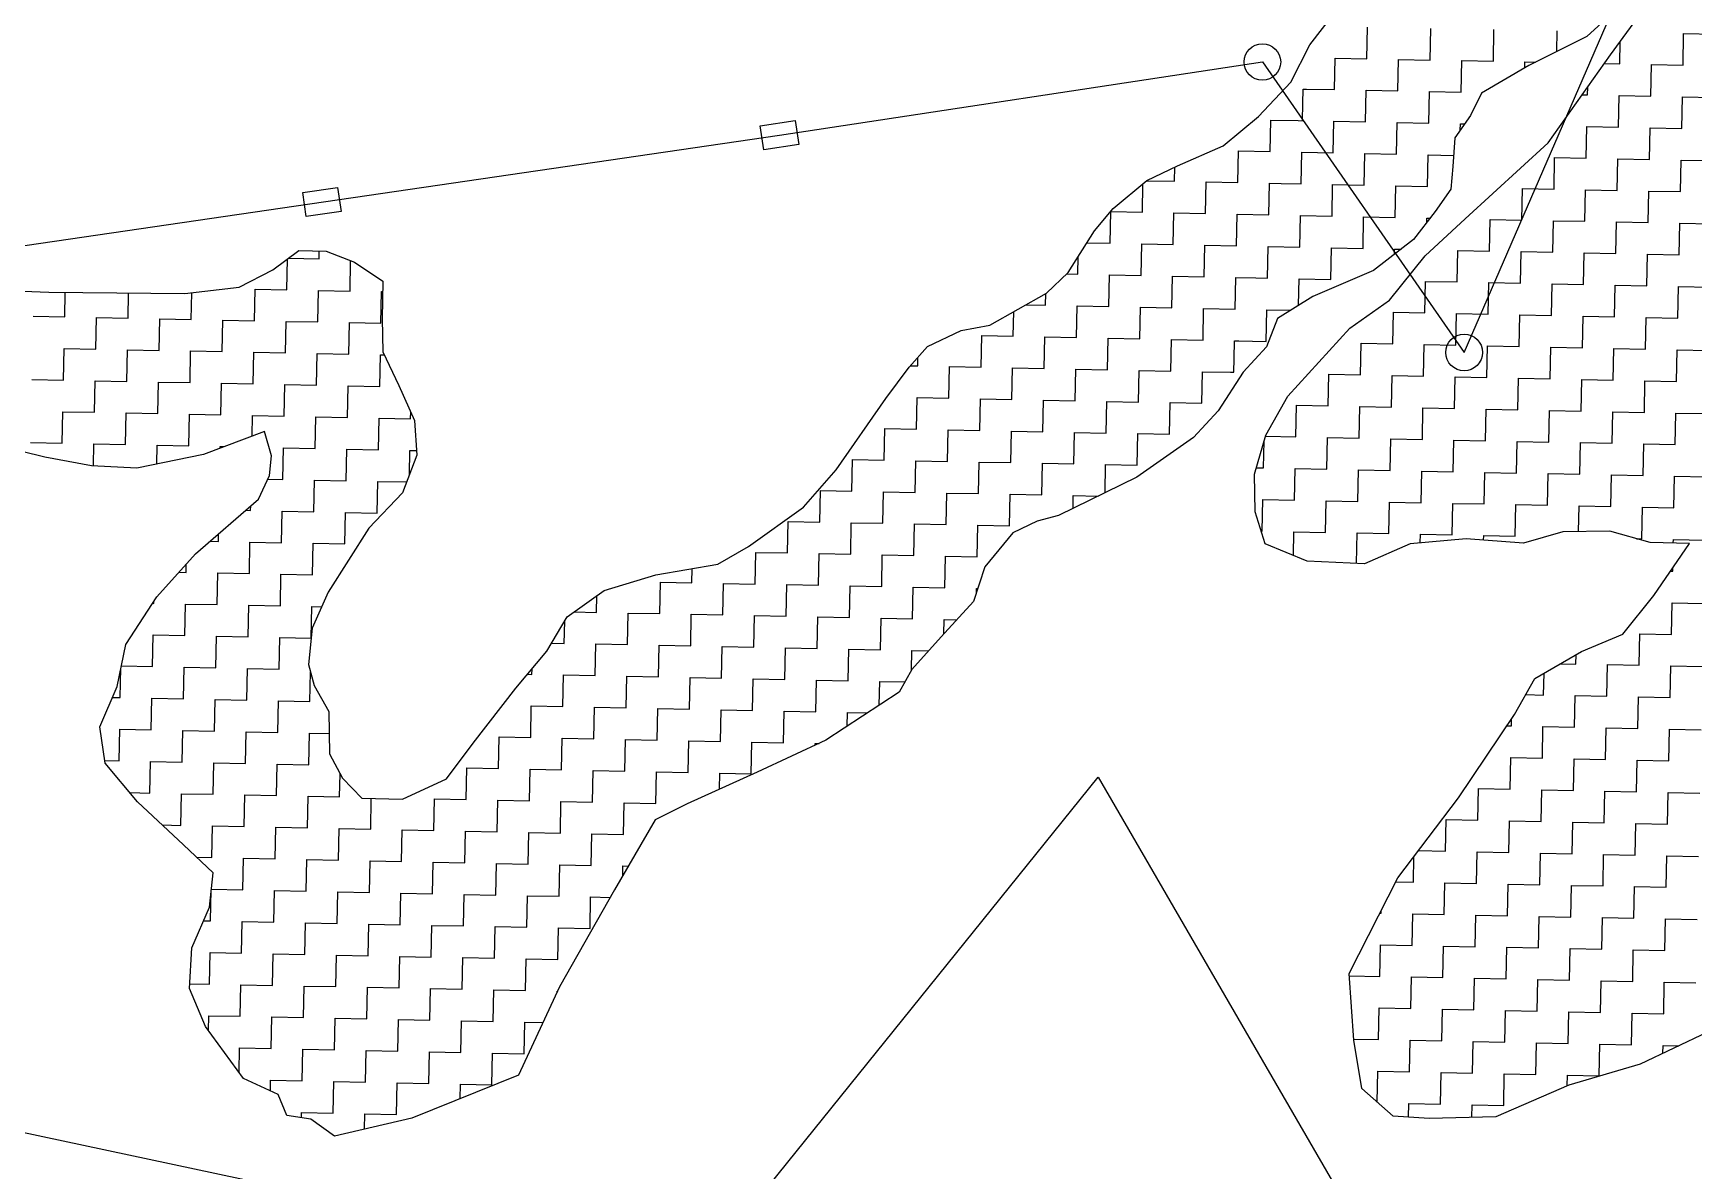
# Model space of a CAD drawing. Header units: metres. Extents: x 276691 to 279396, y 2061581 to 2064323.
# Drawn here: x 278472.5 to 278799.7, y 2063557 to 2063781.1 of the extents above; entities that cross this region are included whole.
import ezdxf

# ---------------------------------------------------------------- set-up
doc = ezdxf.new("R2010")
doc.units = ezdxf.units.M
doc.layers.add('POLY_HATCH', color=12, linetype='Continuous')
doc.layers.add('POLY_PARCEL', color=6, linetype='Continuous')

msp = doc.modelspace()

# ---------------------------------------------------------------- linework, layer by layer
for points in [[(278615.72, 2063762.9), (278622.58, 2063763.94), (278623.3, 2063759.19), (278616.44, 2063758.15)], [(278525.58, 2063749.73), (278532.44, 2063750.74), (278533.14, 2063745.99), (278526.27, 2063744.99)]]:
    msp.add_lwpolyline(points, close=True)
for centre in [(278714.67, 2063775.46), (278754.43, 2063718.23)]:
    msp.add_circle(centre, 3.61)
at = {"layer": 'POLY_HATCH'}
for p, q in [((278724, 2063778.82), (278729.5, 2063785.85)), ((278783.27, 2063776.85), (278789.69, 2063785.64)), ((278783.75, 2063785.15), (278778.6, 2063780.5)), ((278720.28, 2063771.46), (278724, 2063778.82)), ((278778.6, 2063780.5), (278767.17, 2063774.79)), ((278771.01, 2063759.56), (278783.27, 2063776.85)), ((278767.17, 2063774.79), (278757.84, 2063769.33)), ((278713.9, 2063764.75), (278720.28, 2063771.46)), ((278757.84, 2063769.33), (278755.66, 2063764.91)), ((278706.94, 2063758.95), (278713.9, 2063764.75)), ((278755.66, 2063764.91), (278752.6, 2063760.51)), ((278752.6, 2063760.51), (278752.19, 2063754.87)), ((278754.63, 2063744.56), (278771.01, 2063759.56)), ((278697.93, 2063754.97), (278706.94, 2063758.95)), ((278691.92, 2063752.12), (278697.93, 2063754.97)), ((278752.19, 2063754.87), (278751.8, 2063750.42)), ((278685.26, 2063746.6), (278691.92, 2063752.12)), ((278751.8, 2063750.42), (278748.73, 2063746.02)), ((278681.6, 2063742.22), (278685.26, 2063746.6)), ((278748.73, 2063746.02), (278744.45, 2063740.46)), ((278746.75, 2063737.28), (278754.63, 2063744.56)), ((278676.37, 2063734), (278681.6, 2063742.22)), ((278744.45, 2063740.46), (278736.59, 2063734.37)), ((278519.67, 2063734.54), (278524.8, 2063738.3)), ((278524.8, 2063738.3), (278530.16, 2063738.19)), ((278530.16, 2063738.19), (278535.76, 2063736)), ((278739.73, 2063728.51), (278746.75, 2063737.28)), ((278513.05, 2063731.11), (278519.67, 2063734.54)), ((278535.76, 2063736), (278541.34, 2063732.31)), ((278672.12, 2063729.92), (278676.37, 2063734)), ((278736.59, 2063734.37), (278724.59, 2063729.26)), ((278460.08, 2063730.7), (278475.54, 2063730.09)), ((278475.54, 2063730.09), (278502.31, 2063729.84)), ((278502.31, 2063729.84), (278513.05, 2063731.11)), ((278541.34, 2063732.31), (278541.19, 2063724.88)), ((278660.99, 2063723.61), (278672.12, 2063729.92)), ((278724.59, 2063729.26), (278717.65, 2063724.95)), ((278731.88, 2063723.02), (278739.73, 2063728.51)), ((278541.19, 2063724.88), (278541.35, 2063718.34)), ((278655.31, 2063722.53), (278660.99, 2063723.61)), ((278717.65, 2063724.95), (278715.46, 2063719.34)), ((278648.7, 2063719.4), (278655.31, 2063722.53)), ((278719.7, 2063709.59), (278731.88, 2063723.02)), ((278541.35, 2063718.34), (278544.49, 2063711.73)), ((278645.05, 2063715.31), (278648.7, 2063719.4)), ((278715.46, 2063719.34), (278710.89, 2063714.38)), ((278640.46, 2063709.16), (278645.05, 2063715.31)), ((278710.89, 2063714.38), (278705.98, 2063706.75)), ((278544.49, 2063711.73), (278547.62, 2063704.83)), ((278630.65, 2063695.08), (278640.46, 2063709.16)), ((278715.38, 2063701.94), (278719.7, 2063709.59)), ((278547.62, 2063704.83), (278548.08, 2063697.98)), ((278705.98, 2063706.75), (278701.11, 2063701.49)), ((278518.01, 2063702.66), (278506.02, 2063698.15)), ((278519.4, 2063697.87), (278518.01, 2063702.66)), ((278701.11, 2063701.49), (278689.94, 2063693.69)), ((278713.14, 2063694.26), (278715.38, 2063701.94)), ((278474.76, 2063697.6), (278464.1, 2063700.19)), ((278483.95, 2063695.92), (278474.76, 2063697.6)), ((278506.02, 2063698.15), (278492.87, 2063695.44)), ((278519.02, 2063694.01), (278519.4, 2063697.87)), ((278548.08, 2063697.98), (278545.25, 2063690.6)), ((278492.87, 2063695.44), (278483.95, 2063695.92)), ((278516.84, 2063689.3), (278519.02, 2063694.01)), ((278624.25, 2063687.78), (278630.65, 2063695.08)), ((278689.94, 2063693.69), (278674.48, 2063686.08)), ((278713.28, 2063686.82), (278713.14, 2063694.26)), ((278545.25, 2063690.6), (278538.56, 2063683.6)), ((278504.42, 2063678.55), (278516.84, 2063689.3)), ((278613.38, 2063679.97), (278624.25, 2063687.78)), ((278670.29, 2063684.98), (278665.48, 2063682.7)), ((278674.48, 2063686.08), (278670.29, 2063684.98)), ((278715.24, 2063680.53), (278713.28, 2063686.82)), ((278538.56, 2063683.6), (278530.57, 2063670.98)), ((278665.48, 2063682.7), (278659.99, 2063675.97)), ((278754.83, 2063681.51), (278743.8, 2063680.55)), ((278766.12, 2063680.68), (278754.83, 2063681.51)), ((278773.9, 2063682.9), (278766.12, 2063680.68)), ((278783.13, 2063683.01), (278773.9, 2063682.9)), ((278791.12, 2063680.77), (278783.13, 2063683.01)), ((278798.85, 2063680.61), (278791.12, 2063680.77)), ((278791.8, 2063670.35), (278798.85, 2063680.61)), ((278496.81, 2063670.08), (278504.42, 2063678.55)), ((278607.36, 2063676.53), (278613.38, 2063679.97)), ((278723.5, 2063677.09), (278715.24, 2063680.53)), ((278743.8, 2063680.55), (278734.8, 2063676.57)), ((278584.94, 2063671.34), (278595.12, 2063674.4)), ((278595.12, 2063674.4), (278607.36, 2063676.53)), ((278659.99, 2063675.97), (278657.77, 2063669.17)), ((278734.8, 2063676.57), (278723.5, 2063677.09)), ((278530.57, 2063670.98), (278527.45, 2063663.9)), ((278577.69, 2063666.13), (278584.94, 2063671.34)), ((278490.67, 2063660.69), (278496.81, 2063670.08)), ((278657.77, 2063669.17), (278651.38, 2063662.17)), ((278785.69, 2063662.74), (278791.8, 2063670.35)), ((278573.68, 2063659.37), (278577.69, 2063666.13)), ((278527.45, 2063663.9), (278526.71, 2063656.78)), ((278651.38, 2063662.17), (278645.59, 2063655.74)), ((278777.59, 2063659.34), (278785.69, 2063662.74)), ((278489.01, 2063652.4), (278490.67, 2063660.69)), ((278567.58, 2063652.06), (278573.68, 2063659.37)), ((278768.37, 2063653.99), (278777.59, 2063659.34)), ((278526.71, 2063656.78), (278527.81, 2063652.6)), ((278645.59, 2063655.74), (278643.12, 2063651.33)), ((278485.58, 2063644.44), (278489.01, 2063652.4)), ((278527.81, 2063652.6), (278530.68, 2063647.48)), ((278559.12, 2063641.25), (278567.58, 2063652.06)), ((278643.12, 2063651.33), (278628.65, 2063641.82)), ((278764.36, 2063646.93), (278768.37, 2063653.99)), ((278530.68, 2063647.48), (278530.81, 2063639.15)), ((278753.31, 2063630.51), (278764.36, 2063646.93)), ((278486.62, 2063637.28), (278485.58, 2063644.44)), ((278628.65, 2063641.82), (278615.13, 2063635.55)), ((278530.81, 2063639.15), (278533.39, 2063634.34)), ((278553.92, 2063634.22), (278559.12, 2063641.25)), ((278493.01, 2063629.72), (278486.62, 2063637.28)), ((278615.13, 2063635.55), (278601.31, 2063629.29)), ((278533.39, 2063634.34), (278537.18, 2063630.4)), ((278545.21, 2063630.23), (278553.92, 2063634.22)), ((278502.06, 2063621.21), (278493.01, 2063629.72)), ((278537.18, 2063630.4), (278545.21, 2063630.23)), ((278601.31, 2063629.29), (278595, 2063626.15)), ((278741.39, 2063614.69), (278753.31, 2063630.51)), ((278595, 2063626.15), (278586.98, 2063612.33)), ((278507.9, 2063615.73), (278502.06, 2063621.21)), ((278507.17, 2063608.91), (278507.9, 2063615.73)), ((278586.98, 2063612.33), (278576.18, 2063593.23)), ((278731.78, 2063595.86), (278741.39, 2063614.69)), ((278503.73, 2063600.95), (278507.17, 2063608.91)), ((278503.27, 2063592.93), (278503.73, 2063600.95)), ((278732.7, 2063582.75), (278731.78, 2063595.86)), ((278506.39, 2063585.43), (278503.27, 2063592.93)), ((278576.18, 2063593.23), (278568.09, 2063575.85)), ((278513.92, 2063575.17), (278506.39, 2063585.43)), ((278734.29, 2063573.2), (278732.7, 2063582.75)), ((278802.36, 2063584.3), (278789.14, 2063578.03)), ((278789.14, 2063578.03), (278775.07, 2063573.86)), ((278520.7, 2063572.06), (278513.92, 2063575.17)), ((278568.09, 2063575.85), (278547.08, 2063567.35)), ((278740.43, 2063567.73), (278734.29, 2063573.2)), ((278775.07, 2063573.86), (278760.66, 2063567.61)), ((278522.4, 2063567.86), (278520.7, 2063572.06)), ((278527.14, 2063567.17), (278522.4, 2063567.86)), ((278531.84, 2063563.8), (278527.14, 2063567.17)), ((278547.08, 2063567.35), (278531.84, 2063563.8)), ((278747.56, 2063567.28), (278740.43, 2063567.73)), ((278760.66, 2063567.61), (278747.56, 2063567.28))]:
    msp.add_line(p, q, dxfattribs=at)
at = {"layer": 'POLY_HATCH', "linetype": 'Continuous'}
for p, q in [((278735.26, 2063776.11), (278735.39, 2063782.34)), ((278747.72, 2063775.85), (278747.85, 2063782.08)), ((278760.19, 2063775.6), (278760.31, 2063781.83)), ((278772.69, 2063777.54), (278772.77, 2063781.58)), ((278785.11, 2063775.09), (278785.2, 2063779.49)), ((278797.57, 2063774.84), (278797.69, 2063781.07)), ((278797.69, 2063781.07), (278803.92, 2063780.94)), ((278722.76, 2063776.36), (278722.8, 2063776.36)), ((278722.8, 2063776.36), (278722.81, 2063776.45)), ((278728.91, 2063770.01), (278729.03, 2063776.24)), ((278729.03, 2063776.24), (278735.26, 2063776.11)), ((278741.37, 2063769.75), (278741.49, 2063775.98)), ((278741.49, 2063775.98), (278747.72, 2063775.85)), ((278753.83, 2063769.5), (278753.95, 2063775.73)), ((278753.95, 2063775.73), (278760.19, 2063775.6)), ((278766.39, 2063774.33), (278766.42, 2063775.47)), ((278766.42, 2063775.47), (278768.46, 2063775.43)), ((278782.06, 2063775.15), (278785.11, 2063775.09)), ((278791.21, 2063768.73), (278791.34, 2063774.96)), ((278791.34, 2063774.96), (278797.57, 2063774.84)), ((278722.62, 2063767.26), (278722.68, 2063770.13)), ((278722.68, 2063770.13), (278723.39, 2063770.12)), ((278723.39, 2063770.12), (278728.91, 2063770.01)), ((278735.01, 2063763.65), (278735.14, 2063769.88)), ((278735.14, 2063769.88), (278741.37, 2063769.75)), ((278747.47, 2063763.39), (278747.6, 2063769.62)), ((278747.6, 2063769.62), (278753.83, 2063769.5)), ((278777.71, 2063769.01), (278778.75, 2063768.99)), ((278778.75, 2063768.99), (278778.78, 2063770.52)), ((278722.55, 2063763.9), (278722.62, 2063767.26)), ((278784.85, 2063762.63), (278784.98, 2063768.86)), ((278784.98, 2063768.86), (278791.21, 2063768.73)), ((278797.31, 2063762.38), (278797.44, 2063768.61)), ((278797.44, 2063768.61), (278803.67, 2063768.48)), ((278716.19, 2063757.8), (278716.32, 2063764.03)), ((278716.32, 2063764.03), (278721.72, 2063763.92)), ((278721.72, 2063763.92), (278722.55, 2063763.9)), ((278728.65, 2063757.55), (278728.78, 2063763.78)), ((278728.78, 2063763.78), (278735.01, 2063763.65)), ((278741.11, 2063757.29), (278741.24, 2063763.52)), ((278741.24, 2063763.52), (278747.47, 2063763.39)), ((278753.68, 2063762.06), (278753.7, 2063763.27)), ((278753.7, 2063763.27), (278754.51, 2063763.25)), ((278778.49, 2063756.53), (278778.62, 2063762.76)), ((278778.62, 2063762.76), (278784.85, 2063762.63)), ((278790.95, 2063756.27), (278791.08, 2063762.5)), ((278791.08, 2063762.5), (278797.31, 2063762.38)), ((278709.83, 2063751.7), (278709.96, 2063757.93)), ((278709.96, 2063757.93), (278716.19, 2063757.8)), ((278722.29, 2063751.44), (278722.42, 2063757.67)), ((278722.42, 2063757.67), (278728.65, 2063757.55)), ((278734.76, 2063751.19), (278734.88, 2063757.42)), ((278734.88, 2063757.42), (278741.11, 2063757.29)), ((278747.22, 2063750.93), (278747.34, 2063757.16)), ((278747.34, 2063757.16), (278752.35, 2063757.06)), ((278772.14, 2063750.42), (278772.26, 2063756.65)), ((278772.26, 2063756.65), (278778.49, 2063756.53)), ((278784.6, 2063750.17), (278784.72, 2063756.4)), ((278784.72, 2063756.4), (278790.95, 2063756.27)), ((278797.06, 2063749.92), (278797.18, 2063756.15)), ((278797.18, 2063756.15), (278803.41, 2063756.02)), ((278697.37, 2063751.95), (278697.43, 2063754.73)), ((278691.02, 2063745.85), (278691.13, 2063751.47)), ((278691.85, 2063752.06), (278697.37, 2063751.95)), ((278703.48, 2063745.59), (278703.6, 2063751.82)), ((278703.6, 2063751.82), (278709.83, 2063751.7)), ((278715.94, 2063745.34), (278716.06, 2063751.57)), ((278716.06, 2063751.57), (278718.39, 2063751.52)), ((278718.39, 2063751.52), (278722.29, 2063751.44)), ((278728.4, 2063745.09), (278728.52, 2063751.32)), ((278728.52, 2063751.32), (278734.76, 2063751.19)), ((278740.86, 2063744.83), (278740.99, 2063751.06)), ((278740.99, 2063751.06), (278747.22, 2063750.93)), ((278765.78, 2063744.32), (278765.91, 2063750.55)), ((278765.91, 2063750.55), (278772.14, 2063750.42)), ((278778.24, 2063744.07), (278778.37, 2063750.3)), ((278778.37, 2063750.3), (278784.6, 2063750.17)), ((278790.7, 2063743.81), (278790.83, 2063750.04)), ((278790.83, 2063750.04), (278797.06, 2063749.92)), ((278684.66, 2063739.75), (278684.79, 2063745.98)), ((278684.79, 2063745.98), (278691.02, 2063745.85)), ((278697.12, 2063739.49), (278697.25, 2063745.72)), ((278697.25, 2063745.72), (278703.48, 2063745.59)), ((278709.58, 2063739.24), (278709.71, 2063745.47)), ((278709.71, 2063745.47), (278715.94, 2063745.34)), ((278722.04, 2063738.98), (278722.17, 2063745.21)), ((278722.17, 2063745.21), (278728.4, 2063745.09)), ((278734.5, 2063738.73), (278734.63, 2063744.96)), ((278734.63, 2063744.96), (278740.86, 2063744.83)), ((278747.07, 2063743.86), (278747.09, 2063744.7)), ((278747.09, 2063744.7), (278747.71, 2063744.69)), ((278759.42, 2063738.22), (278759.55, 2063744.45)), ((278759.55, 2063744.45), (278765.78, 2063744.32)), ((278771.88, 2063737.96), (278772.01, 2063744.19)), ((278772.01, 2063744.19), (278778.24, 2063744.07)), ((278784.34, 2063737.71), (278784.47, 2063743.94)), ((278784.47, 2063743.94), (278790.7, 2063743.81)), ((278796.8, 2063737.46), (278796.93, 2063743.69)), ((278796.93, 2063743.69), (278803.16, 2063743.56)), ((278680.09, 2063739.84), (278684.66, 2063739.75)), ((278690.76, 2063733.39), (278690.89, 2063739.62)), ((278690.89, 2063739.62), (278697.12, 2063739.49)), ((278522.42, 2063730.59), (278522.54, 2063736.65)), ((278522.78, 2063736.82), (278528.78, 2063736.7)), ((278528.78, 2063736.7), (278528.81, 2063738.22)), ((278534.88, 2063730.34), (278535, 2063736.29)), ((278678.3, 2063733.64), (278678.37, 2063737.14)), ((278703.22, 2063733.13), (278703.35, 2063739.36)), ((278703.35, 2063739.36), (278709.58, 2063739.24)), ((278715.68, 2063732.88), (278715.81, 2063739.11)), ((278715.81, 2063739.11), (278722.04, 2063738.98)), ((278728.14, 2063732.62), (278728.27, 2063738.86)), ((278728.27, 2063738.86), (278734.5, 2063738.73)), ((278740.71, 2063737.56), (278740.73, 2063738.6)), ((278740.73, 2063738.6), (278742.02, 2063738.57)), ((278753.06, 2063732.12), (278753.19, 2063738.35)), ((278753.19, 2063738.35), (278759.42, 2063738.22)), ((278765.52, 2063731.86), (278765.65, 2063738.09)), ((278765.65, 2063738.09), (278771.88, 2063737.96)), ((278777.98, 2063731.61), (278778.11, 2063737.84)), ((278778.11, 2063737.84), (278784.34, 2063737.71)), ((278790.45, 2063731.35), (278790.57, 2063737.58)), ((278790.57, 2063737.58), (278796.8, 2063737.46)), ((278676.05, 2063733.69), (278678.3, 2063733.64)), ((278684.4, 2063727.29), (278684.53, 2063733.52)), ((278684.53, 2063733.52), (278690.76, 2063733.39)), ((278696.86, 2063727.03), (278696.99, 2063733.26)), ((278696.99, 2063733.26), (278703.22, 2063733.13)), ((278709.33, 2063726.78), (278709.45, 2063733.01)), ((278709.45, 2063733.01), (278713.39, 2063732.93)), ((278478.68, 2063725.26), (278478.78, 2063730.06)), ((278491.14, 2063725), (278491.24, 2063729.94)), ((278503.6, 2063724.75), (278503.71, 2063730)), ((278516.06, 2063724.49), (278516.19, 2063730.72)), ((278516.19, 2063730.72), (278522.42, 2063730.59)), ((278528.52, 2063724.24), (278528.65, 2063730.47)), ((278528.65, 2063730.47), (278534.88, 2063730.34)), ((278540.98, 2063723.98), (278541.11, 2063730.21)), ((278541.11, 2063730.21), (278541.3, 2063730.21)), ((278671.94, 2063727.54), (278671.99, 2063729.85)), ((278713.39, 2063732.93), (278715.68, 2063732.88)), ((278721.81, 2063727.53), (278721.91, 2063732.75)), ((278721.91, 2063732.75), (278728.14, 2063732.62)), ((278746.71, 2063726.01), (278746.83, 2063732.24)), ((278746.83, 2063732.24), (278753.06, 2063732.12)), ((278759.17, 2063725.76), (278759.29, 2063731.99)), ((278759.29, 2063731.99), (278765.52, 2063731.86)), ((278771.63, 2063725.5), (278771.75, 2063731.73)), ((278771.75, 2063731.73), (278777.98, 2063731.61)), ((278784.09, 2063725.25), (278784.21, 2063731.48)), ((278784.21, 2063731.48), (278790.45, 2063731.35)), ((278796.55, 2063724.99), (278796.68, 2063731.22)), ((278796.68, 2063731.22), (278802.91, 2063731.1)), ((278668.06, 2063727.62), (278671.94, 2063727.54)), ((278678.05, 2063721.18), (278678.17, 2063727.41)), ((278678.17, 2063727.41), (278684.4, 2063727.29)), ((278690.51, 2063720.93), (278690.63, 2063727.16)), ((278690.63, 2063727.16), (278696.86, 2063727.03)), ((278702.97, 2063720.67), (278703.1, 2063726.9)), ((278703.1, 2063726.9), (278709.33, 2063726.78)), ((278715.43, 2063720.42), (278715.56, 2063726.65)), ((278715.56, 2063726.65), (278720.24, 2063726.55)), ((278472.45, 2063725.38), (278478.68, 2063725.26)), ((278484.78, 2063718.9), (278484.91, 2063725.13)), ((278484.91, 2063725.13), (278491.14, 2063725)), ((278497.24, 2063718.64), (278497.37, 2063724.87)), ((278497.37, 2063724.87), (278503.6, 2063724.75)), ((278509.7, 2063718.39), (278509.83, 2063724.62)), ((278509.83, 2063724.62), (278516.06, 2063724.49)), ((278522.16, 2063718.13), (278522.29, 2063724.36)), ((278522.29, 2063724.36), (278528.52, 2063724.24)), ((278534.63, 2063717.88), (278534.75, 2063724.11)), ((278534.75, 2063724.11), (278540.98, 2063723.98)), ((278665.59, 2063721.44), (278665.69, 2063726.27)), ((278740.35, 2063719.91), (278740.48, 2063726.14)), ((278740.48, 2063726.14), (278746.71, 2063726.01)), ((278752.81, 2063719.66), (278752.94, 2063725.89)), ((278752.94, 2063725.89), (278759.17, 2063725.76)), ((278765.27, 2063719.4), (278765.4, 2063725.63)), ((278765.4, 2063725.63), (278771.63, 2063725.5)), ((278777.73, 2063719.15), (278777.86, 2063725.38)), ((278777.86, 2063725.38), (278784.09, 2063725.25)), ((278790.19, 2063718.89), (278790.32, 2063725.12)), ((278790.32, 2063725.12), (278796.55, 2063724.99)), ((278659.23, 2063715.33), (278659.36, 2063721.56)), ((278659.36, 2063721.56), (278665.59, 2063721.44)), ((278671.69, 2063715.08), (278671.82, 2063721.31)), ((278671.82, 2063721.31), (278678.05, 2063721.18)), ((278684.15, 2063714.83), (278684.28, 2063721.06)), ((278684.28, 2063721.06), (278690.51, 2063720.93)), ((278696.61, 2063714.57), (278696.74, 2063720.8)), ((278696.74, 2063720.8), (278702.97, 2063720.67)), ((278709.13, 2063717.04), (278709.2, 2063720.55)), ((278709.2, 2063720.55), (278710.06, 2063720.53)), ((278710.06, 2063720.53), (278715.43, 2063720.42)), ((278733.99, 2063713.81), (278734.12, 2063720.04)), ((278734.12, 2063720.04), (278740.35, 2063719.91)), ((278478.43, 2063712.79), (278478.55, 2063719.03)), ((278478.55, 2063719.03), (278484.78, 2063718.9)), ((278490.89, 2063712.54), (278491.01, 2063718.77)), ((278491.01, 2063718.77), (278497.24, 2063718.64)), ((278503.35, 2063712.29), (278503.47, 2063718.52)), ((278503.47, 2063718.52), (278509.7, 2063718.39)), ((278515.81, 2063712.03), (278515.93, 2063718.26)), ((278515.93, 2063718.26), (278522.16, 2063718.13)), ((278528.27, 2063711.78), (278528.39, 2063718.01)), ((278528.39, 2063718.01), (278534.63, 2063717.88)), ((278540.73, 2063711.52), (278540.86, 2063717.75)), ((278540.86, 2063717.75), (278541.64, 2063717.74)), ((278646.77, 2063715.59), (278646.8, 2063717.27)), ((278709.07, 2063714.32), (278709.13, 2063717.04)), ((278746.45, 2063713.55), (278746.58, 2063719.78)), ((278746.58, 2063719.78), (278752.81, 2063719.66)), ((278758.91, 2063713.3), (278759.04, 2063719.53)), ((278759.04, 2063719.53), (278765.27, 2063719.4)), ((278771.37, 2063713.04), (278771.5, 2063719.27)), ((278771.5, 2063719.27), (278777.73, 2063719.15)), ((278783.83, 2063712.79), (278783.96, 2063719.02)), ((278783.96, 2063719.02), (278790.19, 2063718.89)), ((278796.29, 2063712.53), (278796.42, 2063718.76)), ((278796.42, 2063718.76), (278802.65, 2063718.64)), ((278645.32, 2063715.62), (278646.77, 2063715.59)), ((278652.87, 2063709.23), (278653, 2063715.46)), ((278653, 2063715.46), (278659.23, 2063715.33)), ((278665.33, 2063708.98), (278665.46, 2063715.21)), ((278665.46, 2063715.21), (278671.69, 2063715.08)), ((278677.79, 2063708.72), (278677.92, 2063714.95)), ((278677.92, 2063714.95), (278684.15, 2063714.83)), ((278690.25, 2063708.47), (278690.38, 2063714.7)), ((278690.38, 2063714.7), (278696.61, 2063714.57)), ((278702.71, 2063708.21), (278702.84, 2063714.44)), ((278702.84, 2063714.44), (278708.4, 2063714.33)), ((278708.4, 2063714.33), (278709.07, 2063714.32)), ((278727.63, 2063707.7), (278727.76, 2063713.93)), ((278727.76, 2063713.93), (278733.99, 2063713.81)), ((278740.09, 2063707.45), (278740.22, 2063713.68)), ((278740.22, 2063713.68), (278746.45, 2063713.55)), ((278752.55, 2063707.2), (278752.68, 2063713.43)), ((278752.68, 2063713.43), (278758.91, 2063713.3)), ((278472.2, 2063712.92), (278478.43, 2063712.79)), ((278484.53, 2063706.44), (278484.66, 2063712.67)), ((278484.66, 2063712.67), (278490.89, 2063712.54)), ((278496.99, 2063706.18), (278497.12, 2063712.41)), ((278497.12, 2063712.41), (278503.35, 2063712.29)), ((278509.45, 2063705.93), (278509.58, 2063712.16)), ((278509.58, 2063712.16), (278515.81, 2063712.03)), ((278521.91, 2063705.67), (278522.04, 2063711.9)), ((278522.04, 2063711.9), (278528.27, 2063711.78)), ((278534.37, 2063705.42), (278534.5, 2063711.65)), ((278534.5, 2063711.65), (278540.73, 2063711.52)), ((278765.02, 2063706.94), (278765.14, 2063713.17)), ((278765.14, 2063713.17), (278771.37, 2063713.04)), ((278777.48, 2063706.69), (278777.6, 2063712.92)), ((278777.6, 2063712.92), (278783.83, 2063712.79)), ((278789.94, 2063706.43), (278790.06, 2063712.66)), ((278790.06, 2063712.66), (278796.29, 2063712.53)), ((278646.51, 2063703.13), (278646.64, 2063709.36)), ((278646.64, 2063709.36), (278652.87, 2063709.23)), ((278658.97, 2063702.87), (278659.1, 2063709.1)), ((278659.1, 2063709.1), (278665.33, 2063708.98)), ((278671.43, 2063702.62), (278671.56, 2063708.85)), ((278671.56, 2063708.85), (278677.79, 2063708.72)), ((278683.9, 2063702.36), (278684.02, 2063708.59)), ((278684.02, 2063708.59), (278690.25, 2063708.47)), ((278696.36, 2063702.11), (278696.48, 2063708.34)), ((278696.48, 2063708.34), (278702.71, 2063708.21)), ((278721.28, 2063701.6), (278721.4, 2063707.83)), ((278721.4, 2063707.83), (278727.63, 2063707.7)), ((278733.74, 2063701.35), (278733.86, 2063707.58)), ((278733.86, 2063707.58), (278740.09, 2063707.45)), ((278746.2, 2063701.09), (278746.32, 2063707.32)), ((278746.32, 2063707.32), (278752.55, 2063707.2)), ((278758.66, 2063700.84), (278758.79, 2063707.07)), ((278758.79, 2063707.07), (278765.02, 2063706.94)), ((278771.12, 2063700.58), (278771.25, 2063706.81)), ((278771.25, 2063706.81), (278777.48, 2063706.69)), ((278478.17, 2063700.33), (278478.3, 2063706.56)), ((278478.3, 2063706.56), (278484.53, 2063706.44)), ((278490.63, 2063700.08), (278490.76, 2063706.31)), ((278490.76, 2063706.31), (278496.99, 2063706.18)), ((278503.09, 2063699.83), (278503.22, 2063706.06)), ((278503.22, 2063706.06), (278509.45, 2063705.93)), ((278515.6, 2063701.75), (278515.68, 2063705.8)), ((278515.68, 2063705.8), (278521.91, 2063705.67)), ((278528.01, 2063699.32), (278528.14, 2063705.55)), ((278528.14, 2063705.55), (278534.37, 2063705.42)), ((278540.47, 2063699.06), (278540.6, 2063705.29)), ((278540.6, 2063705.29), (278546.83, 2063705.16)), ((278546.83, 2063705.16), (278546.86, 2063706.51)), ((278783.58, 2063700.33), (278783.71, 2063706.56)), ((278783.71, 2063706.56), (278789.94, 2063706.43)), ((278796.04, 2063700.07), (278796.17, 2063706.3)), ((278796.17, 2063706.3), (278802.4, 2063706.18)), ((278471.94, 2063700.46), (278478.17, 2063700.33)), ((278484.31, 2063695.9), (278484.4, 2063700.21)), ((278484.4, 2063700.21), (278490.63, 2063700.08)), ((278640.16, 2063697.03), (278640.28, 2063703.26)), ((278640.28, 2063703.26), (278646.51, 2063703.13)), ((278652.62, 2063696.77), (278652.74, 2063703)), ((278652.74, 2063703), (278658.97, 2063702.87)), ((278665.08, 2063696.52), (278665.2, 2063702.75)), ((278665.2, 2063702.75), (278671.43, 2063702.62)), ((278677.54, 2063696.26), (278677.67, 2063702.49)), ((278677.67, 2063702.49), (278683.9, 2063702.36)), ((278690, 2063696.01), (278690.13, 2063702.24)), ((278690.13, 2063702.24), (278696.36, 2063702.11)), ((278714.92, 2063695.5), (278715.03, 2063700.73)), ((278715.31, 2063701.72), (278721.28, 2063701.6)), ((278727.38, 2063695.24), (278727.51, 2063701.47)), ((278727.51, 2063701.47), (278733.74, 2063701.35)), ((278739.84, 2063694.99), (278739.97, 2063701.22)), ((278739.97, 2063701.22), (278746.2, 2063701.09)), ((278752.3, 2063694.73), (278752.43, 2063700.96)), ((278752.43, 2063700.96), (278758.66, 2063700.84)), ((278764.76, 2063694.48), (278764.89, 2063700.71)), ((278764.89, 2063700.71), (278771.12, 2063700.58)), ((278777.22, 2063694.23), (278777.35, 2063700.46)), ((278777.35, 2063700.46), (278783.58, 2063700.33)), ((278496.79, 2063696.25), (278496.86, 2063699.95)), ((278496.86, 2063699.95), (278503.09, 2063699.83)), ((278509.32, 2063699.7), (278510.1, 2063699.68)), ((278509.32, 2063699.39), (278509.32, 2063699.7)), ((278521.66, 2063693.21), (278521.78, 2063699.44)), ((278521.78, 2063699.44), (278528.01, 2063699.32)), ((278534.12, 2063692.96), (278534.24, 2063699.19)), ((278534.24, 2063699.19), (278540.47, 2063699.06)), ((278546.61, 2063694.13), (278546.7, 2063698.93)), ((278546.7, 2063698.93), (278548.02, 2063698.91)), ((278633.8, 2063690.92), (278633.93, 2063697.15)), ((278633.93, 2063697.15), (278640.16, 2063697.03)), ((278789.68, 2063693.97), (278789.81, 2063700.2)), ((278789.81, 2063700.2), (278796.04, 2063700.07)), ((278646.26, 2063690.67), (278646.39, 2063696.9)), ((278646.39, 2063696.9), (278652.62, 2063696.77)), ((278658.72, 2063690.41), (278658.85, 2063696.64)), ((278658.85, 2063696.64), (278665.08, 2063696.52)), ((278671.18, 2063690.16), (278671.31, 2063696.39)), ((278671.31, 2063696.39), (278677.54, 2063696.26)), ((278683.66, 2063690.6), (278683.77, 2063696.13)), ((278683.77, 2063696.13), (278690, 2063696.01)), ((278713.51, 2063695.53), (278714.92, 2063695.5)), ((278721.02, 2063689.14), (278721.15, 2063695.37)), ((278721.15, 2063695.37), (278727.38, 2063695.24)), ((278733.48, 2063688.89), (278733.61, 2063695.12)), ((278733.61, 2063695.12), (278739.84, 2063694.99)), ((278745.94, 2063688.63), (278746.07, 2063694.86)), ((278746.07, 2063694.86), (278752.3, 2063694.73)), ((278758.4, 2063688.38), (278758.53, 2063694.61)), ((278758.53, 2063694.61), (278764.76, 2063694.48)), ((278770.86, 2063688.12), (278770.99, 2063694.35)), ((278770.99, 2063694.35), (278777.22, 2063694.23)), ((278783.32, 2063687.87), (278783.45, 2063694.1)), ((278783.45, 2063694.1), (278789.68, 2063693.97)), ((278795.78, 2063687.61), (278795.91, 2063693.84)), ((278795.91, 2063693.84), (278802.14, 2063693.72)), ((278518.68, 2063693.27), (278521.66, 2063693.21)), ((278527.76, 2063686.86), (278527.89, 2063693.09)), ((278527.89, 2063693.09), (278534.12, 2063692.96)), ((278540.22, 2063686.6), (278540.35, 2063692.83)), ((278540.35, 2063692.83), (278546.06, 2063692.71)), ((278627.44, 2063684.82), (278627.57, 2063691.05)), ((278627.57, 2063691.05), (278633.8, 2063690.92)), ((278639.9, 2063684.57), (278640.03, 2063690.8)), ((278640.03, 2063690.8), (278646.26, 2063690.67)), ((278652.36, 2063684.31), (278652.49, 2063690.54)), ((278652.49, 2063690.54), (278658.72, 2063690.41)), ((278514.34, 2063687.13), (278515.3, 2063687.11)), ((278515.3, 2063687.11), (278515.32, 2063687.98)), ((278664.82, 2063684.06), (278664.95, 2063690.29)), ((278664.95, 2063690.29), (278671.18, 2063690.16)), ((278677.36, 2063687.5), (278677.41, 2063690.03)), ((278677.41, 2063690.03), (278682.3, 2063689.93)), ((278714.66, 2063683.04), (278714.79, 2063689.27)), ((278714.79, 2063689.27), (278721.02, 2063689.14)), ((278727.12, 2063682.78), (278727.25, 2063689.01)), ((278727.25, 2063689.01), (278733.48, 2063688.89)), ((278739.59, 2063682.53), (278739.71, 2063688.76)), ((278739.71, 2063688.76), (278745.94, 2063688.63)), ((278752.05, 2063682.27), (278752.17, 2063688.5)), ((278752.17, 2063688.5), (278758.4, 2063688.38)), ((278764.51, 2063682.02), (278764.63, 2063688.25)), ((278764.63, 2063688.25), (278770.86, 2063688.12)), ((278776.99, 2063682.94), (278777.09, 2063688)), ((278777.09, 2063688), (278783.32, 2063687.87)), ((278789.43, 2063681.51), (278789.55, 2063687.74)), ((278789.55, 2063687.74), (278795.78, 2063687.61)), ((278521.4, 2063680.75), (278521.53, 2063686.98)), ((278521.53, 2063686.98), (278527.76, 2063686.86)), ((278533.86, 2063680.5), (278533.99, 2063686.73)), ((278533.99, 2063686.73), (278540.22, 2063686.6)), ((278621.08, 2063678.72), (278621.21, 2063684.95)), ((278621.21, 2063684.95), (278627.44, 2063684.82)), ((278633.54, 2063678.46), (278633.67, 2063684.69)), ((278633.67, 2063684.69), (278639.9, 2063684.57)), ((278646.01, 2063678.21), (278646.13, 2063684.44)), ((278646.13, 2063684.44), (278652.36, 2063684.31)), ((278658.47, 2063677.95), (278658.59, 2063684.18)), ((278658.59, 2063684.18), (278664.82, 2063684.06)), ((278507.3, 2063681.04), (278508.94, 2063681.01)), ((278508.94, 2063681.01), (278508.97, 2063682.49)), ((278515.04, 2063674.65), (278515.17, 2063680.88)), ((278515.17, 2063680.88), (278521.4, 2063680.75)), ((278527.5, 2063674.4), (278527.63, 2063680.63)), ((278527.63, 2063680.63), (278533.86, 2063680.5)), ((278714.46, 2063683.04), (278714.66, 2063683.04)), ((278720.8, 2063678.22), (278720.89, 2063682.91)), ((278720.89, 2063682.91), (278727.12, 2063682.78)), ((278733.23, 2063676.64), (278733.36, 2063682.66)), ((278733.36, 2063682.66), (278739.59, 2063682.53)), ((278745.78, 2063680.72), (278745.82, 2063682.4)), ((278745.82, 2063682.4), (278752.05, 2063682.27)), ((278758.26, 2063681.26), (278758.28, 2063682.15)), ((278758.28, 2063682.15), (278764.51, 2063682.02)), ((278788.4, 2063681.53), (278789.43, 2063681.51)), ((278795.64, 2063680.68), (278795.66, 2063681.38)), ((278795.66, 2063681.38), (278801.89, 2063681.26)), ((278614.73, 2063672.61), (278614.85, 2063678.84)), ((278614.85, 2063678.84), (278621.08, 2063678.72)), ((278627.19, 2063672.36), (278627.31, 2063678.59)), ((278627.31, 2063678.59), (278633.54, 2063678.46)), ((278639.65, 2063672.1), (278639.77, 2063678.33)), ((278639.77, 2063678.33), (278646.01, 2063678.21)), ((278652.11, 2063671.85), (278652.24, 2063678.08)), ((278652.24, 2063678.08), (278658.47, 2063677.95)), ((278501.17, 2063674.93), (278502.58, 2063674.9)), ((278502.58, 2063674.9), (278502.62, 2063676.54)), ((278508.69, 2063668.55), (278508.81, 2063674.78)), ((278508.81, 2063674.78), (278515.04, 2063674.65)), ((278521.15, 2063668.29), (278521.27, 2063674.52)), ((278521.27, 2063674.52), (278527.5, 2063674.4)), ((278602.27, 2063672.87), (278602.32, 2063675.65)), ((278795.11, 2063675.16), (278795.53, 2063675.15)), ((278795.53, 2063675.15), (278795.54, 2063675.79)), ((278595.91, 2063666.77), (278596.04, 2063673)), ((278596.04, 2063673), (278602.27, 2063672.87)), ((278608.37, 2063666.51), (278608.5, 2063672.74)), ((278608.5, 2063672.74), (278614.73, 2063672.61)), ((278620.83, 2063666.26), (278620.96, 2063672.49)), ((278620.96, 2063672.49), (278627.19, 2063672.36)), ((278633.29, 2063666), (278633.42, 2063672.23)), ((278633.42, 2063672.23), (278639.65, 2063672.1)), ((278645.75, 2063665.75), (278645.88, 2063671.98)), ((278645.88, 2063671.98), (278652.11, 2063671.85)), ((278658.32, 2063670.86), (278658.34, 2063671.72)), ((278658.34, 2063671.72), (278658.6, 2063671.72)), ((278495.98, 2063668.81), (278496.23, 2063668.8)), ((278496.23, 2063668.8), (278496.23, 2063669.2)), ((278502.33, 2063662.44), (278502.46, 2063668.67)), ((278502.46, 2063668.67), (278508.69, 2063668.55)), ((278514.79, 2063662.19), (278514.92, 2063668.42)), ((278514.92, 2063668.42), (278521.15, 2063668.29)), ((278527.25, 2063662.02), (278527.38, 2063668.17)), ((278527.38, 2063668.17), (278529.31, 2063668.13)), ((278583.45, 2063667.02), (278583.52, 2063670.32)), ((278795.28, 2063662.69), (278795.4, 2063668.92)), ((278795.4, 2063668.92), (278801.63, 2063668.8)), ((278577.09, 2063660.92), (278577.18, 2063665.27)), ((278579.05, 2063667.11), (278583.45, 2063667.02)), ((278589.55, 2063660.66), (278589.68, 2063666.89)), ((278589.68, 2063666.89), (278595.91, 2063666.77)), ((278602.01, 2063660.41), (278602.14, 2063666.64)), ((278602.14, 2063666.64), (278608.37, 2063666.51)), ((278614.47, 2063660.15), (278614.6, 2063666.38)), ((278614.6, 2063666.38), (278620.83, 2063666.26)), ((278626.93, 2063659.9), (278627.06, 2063666.13)), ((278627.06, 2063666.13), (278633.29, 2063666)), ((278639.39, 2063659.64), (278639.52, 2063665.87)), ((278639.52, 2063665.87), (278645.75, 2063665.75)), ((278651.92, 2063662.77), (278651.98, 2063665.62)), ((278651.98, 2063665.62), (278654.48, 2063665.57)), ((278495.97, 2063656.34), (278496.1, 2063662.57)), ((278496.1, 2063662.57), (278502.33, 2063662.44)), ((278508.43, 2063656.09), (278508.56, 2063662.32)), ((278508.56, 2063662.32), (278514.79, 2063662.19)), ((278520.89, 2063655.83), (278521.02, 2063662.06)), ((278521.02, 2063662.06), (278527.24, 2063661.94)), ((278574.63, 2063660.97), (278577.09, 2063660.92)), ((278788.99, 2063659.87), (278789.05, 2063662.82)), ((278789.05, 2063662.82), (278795.28, 2063662.69)), ((278583.19, 2063654.56), (278583.32, 2063660.79)), ((278583.32, 2063660.79), (278589.55, 2063660.66)), ((278595.65, 2063654.3), (278595.78, 2063660.54)), ((278595.78, 2063660.54), (278602.01, 2063660.41)), ((278608.11, 2063654.05), (278608.24, 2063660.28)), ((278608.24, 2063660.28), (278614.47, 2063660.15)), ((278620.58, 2063653.8), (278620.7, 2063660.03)), ((278620.7, 2063660.03), (278626.93, 2063659.9)), ((278633.04, 2063653.54), (278633.16, 2063659.77)), ((278633.16, 2063659.77), (278639.39, 2063659.64)), ((278645.54, 2063655.66), (278645.62, 2063659.52)), ((278645.62, 2063659.52), (278648.93, 2063659.45)), ((278776.46, 2063656.84), (278776.5, 2063658.7)), ((278788.92, 2063656.59), (278788.99, 2063659.87)), ((278489.61, 2063650.24), (278489.73, 2063656)), ((278489.83, 2063656.47), (278495.97, 2063656.34)), ((278502.07, 2063649.98), (278502.2, 2063656.21)), ((278502.2, 2063656.21), (278508.43, 2063656.09)), ((278514.53, 2063649.73), (278514.66, 2063655.96)), ((278514.66, 2063655.96), (278520.89, 2063655.83)), ((278526.99, 2063649.47), (278527.11, 2063655.24)), ((278569.89, 2063654.83), (278570.73, 2063654.81)), ((278570.73, 2063654.81), (278570.76, 2063655.87)), ((278576.84, 2063648.46), (278576.96, 2063654.69)), ((278576.96, 2063654.69), (278583.19, 2063654.56)), ((278589.3, 2063648.2), (278589.42, 2063654.43)), ((278589.42, 2063654.43), (278595.65, 2063654.3)), ((278770.1, 2063650.74), (278770.19, 2063655.04)), ((278773.4, 2063656.91), (278776.46, 2063656.84)), ((278782.56, 2063650.49), (278782.69, 2063656.72)), ((278782.69, 2063656.72), (278788.92, 2063656.59)), ((278795.02, 2063650.23), (278795.15, 2063656.46)), ((278795.15, 2063656.46), (278801.38, 2063656.34)), ((278601.76, 2063647.95), (278601.88, 2063654.18)), ((278601.88, 2063654.18), (278608.11, 2063654.05)), ((278614.22, 2063647.69), (278614.35, 2063653.92)), ((278614.35, 2063653.92), (278620.58, 2063653.8)), ((278626.68, 2063647.44), (278626.81, 2063653.67)), ((278626.81, 2063653.67), (278633.04, 2063653.54)), ((278639.17, 2063648.74), (278639.27, 2063653.41)), ((278639.27, 2063653.41), (278644.23, 2063653.31)), ((278488.09, 2063650.27), (278489.61, 2063650.24)), ((278495.72, 2063643.88), (278495.84, 2063650.11)), ((278495.84, 2063650.11), (278502.07, 2063649.98)), ((278508.18, 2063643.63), (278508.3, 2063649.86)), ((278508.3, 2063649.86), (278514.53, 2063649.73)), ((278520.64, 2063643.37), (278520.76, 2063649.6)), ((278520.76, 2063649.6), (278526.99, 2063649.47)), ((278570.48, 2063642.35), (278570.61, 2063648.58)), ((278570.61, 2063648.58), (278576.84, 2063648.46)), ((278582.94, 2063642.1), (278583.07, 2063648.33)), ((278583.07, 2063648.33), (278589.3, 2063648.2)), ((278595.4, 2063641.84), (278595.53, 2063648.07)), ((278595.53, 2063648.07), (278601.76, 2063647.95)), ((278766.57, 2063650.81), (278770.1, 2063650.74)), ((278776.2, 2063644.38), (278776.33, 2063650.61)), ((278776.33, 2063650.61), (278782.56, 2063650.49)), ((278788.66, 2063644.13), (278788.79, 2063650.36)), ((278788.79, 2063650.36), (278795.02, 2063650.23)), ((278607.86, 2063641.59), (278607.99, 2063647.82)), ((278607.99, 2063647.82), (278614.22, 2063647.69)), ((278620.32, 2063641.34), (278620.45, 2063647.57)), ((278620.45, 2063647.57), (278626.68, 2063647.44)), ((278632.85, 2063644.58), (278632.91, 2063647.31)), ((278632.91, 2063647.31), (278636.88, 2063647.23)), ((278762.83, 2063644.66), (278763.74, 2063644.64)), ((278763.74, 2063644.64), (278763.77, 2063646.06)), ((278489.36, 2063637.78), (278489.49, 2063644.01)), ((278489.49, 2063644.01), (278495.72, 2063643.88)), ((278501.82, 2063637.52), (278501.95, 2063643.75)), ((278501.95, 2063643.75), (278508.18, 2063643.63)), ((278514.28, 2063637.27), (278514.41, 2063643.5)), ((278514.41, 2063643.5), (278520.64, 2063643.37)), ((278526.74, 2063637.01), (278526.87, 2063643.24)), ((278526.87, 2063643.24), (278530.75, 2063643.17)), ((278564.12, 2063636.25), (278564.25, 2063642.48)), ((278564.25, 2063642.48), (278570.48, 2063642.35)), ((278576.58, 2063636), (278576.71, 2063642.23)), ((278576.71, 2063642.23), (278582.94, 2063642.1)), ((278589.04, 2063635.74), (278589.17, 2063641.97)), ((278589.17, 2063641.97), (278595.4, 2063641.84)), ((278601.5, 2063635.49), (278601.63, 2063641.72)), ((278601.63, 2063641.72), (278607.86, 2063641.59)), ((278613.96, 2063635.23), (278614.09, 2063641.46)), ((278614.09, 2063641.46), (278620.32, 2063641.34)), ((278769.85, 2063638.28), (278769.97, 2063644.51)), ((278769.97, 2063644.51), (278776.2, 2063644.38)), ((278782.31, 2063638.03), (278782.43, 2063644.26)), ((278782.43, 2063644.26), (278788.66, 2063644.13)), ((278794.77, 2063637.77), (278794.89, 2063644)), ((278794.89, 2063644), (278801.12, 2063643.87)), ((278626.54, 2063640.84), (278626.55, 2063641.21)), ((278626.55, 2063641.21), (278627.3, 2063641.19)), ((278763.49, 2063632.18), (278763.62, 2063638.41)), ((278763.62, 2063638.41), (278769.85, 2063638.28)), ((278775.95, 2063631.92), (278776.08, 2063638.15)), ((278776.08, 2063638.15), (278782.31, 2063638.03)), ((278486.54, 2063637.84), (278489.36, 2063637.78)), ((278495.46, 2063631.42), (278495.59, 2063637.65)), ((278495.59, 2063637.65), (278501.82, 2063637.52)), ((278507.92, 2063631.17), (278508.05, 2063637.4)), ((278508.05, 2063637.4), (278514.28, 2063637.27)), ((278520.38, 2063630.91), (278520.51, 2063637.14)), ((278520.51, 2063637.14), (278526.74, 2063637.01)), ((278532.84, 2063630.66), (278532.94, 2063635.19)), ((278557.76, 2063630.15), (278557.89, 2063636.38)), ((278557.89, 2063636.38), (278564.12, 2063636.25)), ((278570.22, 2063629.89), (278570.35, 2063636.12)), ((278570.35, 2063636.12), (278576.58, 2063636)), ((278582.68, 2063629.64), (278582.81, 2063635.87)), ((278582.81, 2063635.87), (278589.04, 2063635.74)), ((278595.15, 2063629.38), (278595.27, 2063635.61)), ((278595.27, 2063635.61), (278601.5, 2063635.49)), ((278607.67, 2063632.17), (278607.73, 2063635.36)), ((278607.73, 2063635.36), (278613.96, 2063635.23)), ((278788.41, 2063631.67), (278788.54, 2063637.9)), ((278788.54, 2063637.9), (278794.77, 2063637.77)), ((278491.51, 2063631.5), (278495.46, 2063631.42)), ((278757.13, 2063626.08), (278757.26, 2063632.31)), ((278757.26, 2063632.31), (278763.49, 2063632.18)), ((278769.59, 2063625.82), (278769.72, 2063632.05)), ((278769.72, 2063632.05), (278775.95, 2063631.92)), ((278782.05, 2063625.57), (278782.18, 2063631.8)), ((278782.18, 2063631.8), (278788.41, 2063631.67)), ((278794.51, 2063625.31), (278794.64, 2063631.54)), ((278794.64, 2063631.54), (278800.87, 2063631.41)), ((278501.57, 2063625.06), (278501.69, 2063631.29)), ((278501.69, 2063631.29), (278507.92, 2063631.17)), ((278514.03, 2063624.81), (278514.15, 2063631.04)), ((278514.15, 2063631.04), (278520.38, 2063630.91)), ((278526.49, 2063624.55), (278526.61, 2063630.78)), ((278526.61, 2063630.78), (278532.84, 2063630.66)), ((278538.95, 2063624.3), (278539.07, 2063630.36)), ((278551.41, 2063624.04), (278551.53, 2063630.28)), ((278551.53, 2063630.28), (278557.76, 2063630.15)), ((278563.87, 2063623.79), (278563.99, 2063630.02)), ((278563.99, 2063630.02), (278570.22, 2063629.89)), ((278576.33, 2063623.54), (278576.45, 2063629.77)), ((278576.45, 2063629.77), (278582.68, 2063629.64)), ((278588.79, 2063623.28), (278588.92, 2063629.51)), ((278588.92, 2063629.51), (278595.15, 2063629.38)), ((278497.88, 2063625.14), (278501.57, 2063625.06)), ((278750.77, 2063619.97), (278750.9, 2063626.2)), ((278750.9, 2063626.2), (278757.13, 2063626.08)), ((278763.23, 2063619.72), (278763.36, 2063625.95)), ((278763.36, 2063625.95), (278769.59, 2063625.82)), ((278775.69, 2063619.46), (278775.82, 2063625.69)), ((278775.82, 2063625.69), (278782.05, 2063625.57)), ((278788.15, 2063619.21), (278788.28, 2063625.44)), ((278788.28, 2063625.44), (278794.51, 2063625.31)), ((278507.67, 2063618.71), (278507.8, 2063624.94)), ((278507.8, 2063624.94), (278514.03, 2063624.81)), ((278520.13, 2063618.45), (278520.26, 2063624.68)), ((278520.26, 2063624.68), (278526.49, 2063624.55)), ((278532.59, 2063618.2), (278532.72, 2063624.43)), ((278532.72, 2063624.43), (278538.95, 2063624.3)), ((278545.05, 2063617.94), (278545.18, 2063624.17)), ((278545.18, 2063624.17), (278551.41, 2063624.04)), ((278557.51, 2063617.69), (278557.64, 2063623.92)), ((278557.64, 2063623.92), (278563.87, 2063623.79)), ((278569.97, 2063617.43), (278570.1, 2063623.66)), ((278570.1, 2063623.66), (278576.33, 2063623.54)), ((278582.43, 2063617.18), (278582.56, 2063623.41)), ((278582.56, 2063623.41), (278588.79, 2063623.28)), ((278504.67, 2063618.77), (278507.67, 2063618.71)), ((278513.77, 2063612.35), (278513.9, 2063618.58)), ((278513.9, 2063618.58), (278520.13, 2063618.45)), ((278744.42, 2063613.87), (278744.52, 2063618.84)), ((278745.45, 2063620.08), (278750.77, 2063619.97)), ((278756.88, 2063613.61), (278757, 2063619.84)), ((278757, 2063619.84), (278763.23, 2063619.72)), ((278769.34, 2063613.36), (278769.46, 2063619.59)), ((278769.46, 2063619.59), (278775.69, 2063619.46)), ((278781.8, 2063613.11), (278781.92, 2063619.34)), ((278781.92, 2063619.34), (278788.15, 2063619.21)), ((278794.26, 2063612.85), (278794.38, 2063619.08)), ((278794.38, 2063619.08), (278800.61, 2063618.95)), ((278526.23, 2063612.09), (278526.36, 2063618.32)), ((278526.36, 2063618.32), (278532.59, 2063618.2)), ((278538.69, 2063611.84), (278538.82, 2063618.07)), ((278538.82, 2063618.07), (278545.05, 2063617.94)), ((278551.15, 2063611.58), (278551.28, 2063617.81)), ((278551.28, 2063617.81), (278557.51, 2063617.69)), ((278563.61, 2063611.33), (278563.74, 2063617.56)), ((278563.74, 2063617.56), (278569.97, 2063617.43)), ((278576.07, 2063611.08), (278576.2, 2063617.31)), ((278576.2, 2063617.31), (278582.43, 2063617.18)), ((278588.62, 2063615.16), (278588.66, 2063617.05)), ((278588.66, 2063617.05), (278589.71, 2063617.03)), ((278507.41, 2063606.25), (278507.54, 2063612.35)), ((278507.55, 2063612.48), (278513.77, 2063612.35)), ((278519.87, 2063605.99), (278520, 2063612.22)), ((278520, 2063612.22), (278526.23, 2063612.09)), ((278532.33, 2063605.74), (278532.46, 2063611.97)), ((278532.46, 2063611.97), (278538.69, 2063611.84)), ((278741, 2063613.94), (278744.42, 2063613.87)), ((278750.52, 2063607.51), (278750.65, 2063613.74)), ((278750.65, 2063613.74), (278756.88, 2063613.61)), ((278762.98, 2063607.26), (278763.11, 2063613.49)), ((278763.11, 2063613.49), (278769.34, 2063613.36)), ((278775.44, 2063607), (278775.57, 2063613.23)), ((278775.57, 2063613.23), (278781.8, 2063613.11)), ((278787.9, 2063606.75), (278788.03, 2063612.98)), ((278788.03, 2063612.98), (278794.26, 2063612.85)), ((278544.79, 2063605.48), (278544.92, 2063611.71)), ((278544.92, 2063611.71), (278551.15, 2063611.58)), ((278557.26, 2063605.23), (278557.38, 2063611.46)), ((278557.38, 2063611.46), (278563.61, 2063611.33)), ((278569.72, 2063604.97), (278569.84, 2063611.2)), ((278569.84, 2063611.2), (278576.07, 2063611.08)), ((278582.18, 2063604.72), (278582.3, 2063610.95)), ((278582.3, 2063610.95), (278586.15, 2063610.87)), ((278506.03, 2063606.27), (278507.41, 2063606.25)), ((278513.52, 2063599.89), (278513.64, 2063606.12)), ((278513.64, 2063606.12), (278519.87, 2063605.99)), ((278525.98, 2063599.63), (278526.1, 2063605.86)), ((278526.1, 2063605.86), (278532.33, 2063605.74)), ((278538.44, 2063599.38), (278538.56, 2063605.61)), ((278538.56, 2063605.61), (278544.79, 2063605.48)), ((278550.9, 2063599.12), (278551.02, 2063605.35)), ((278551.02, 2063605.35), (278557.26, 2063605.23)), ((278737.86, 2063607.77), (278738.06, 2063607.77)), ((278738.06, 2063607.77), (278738.07, 2063608.19)), ((278744.16, 2063601.41), (278744.29, 2063607.64)), ((278744.29, 2063607.64), (278750.52, 2063607.51)), ((278756.62, 2063601.15), (278756.75, 2063607.38)), ((278756.75, 2063607.38), (278762.98, 2063607.26)), ((278769.08, 2063600.9), (278769.21, 2063607.13)), ((278769.21, 2063607.13), (278775.44, 2063607)), ((278781.54, 2063600.65), (278781.67, 2063606.88)), ((278781.67, 2063606.88), (278787.9, 2063606.75)), ((278794, 2063600.39), (278794.13, 2063606.62)), ((278794.13, 2063606.62), (278800.36, 2063606.49)), ((278563.36, 2063598.87), (278563.49, 2063605.1)), ((278563.49, 2063605.1), (278569.72, 2063604.97)), ((278575.82, 2063598.61), (278575.95, 2063604.85)), ((278575.95, 2063604.85), (278582.18, 2063604.72)), ((278507.16, 2063593.78), (278507.29, 2063600.01)), ((278507.29, 2063600.01), (278513.52, 2063599.89)), ((278519.62, 2063593.53), (278519.75, 2063599.76)), ((278519.75, 2063599.76), (278525.98, 2063599.63)), ((278532.08, 2063593.28), (278532.21, 2063599.51)), ((278532.21, 2063599.51), (278538.44, 2063599.38)), ((278544.54, 2063593.02), (278544.67, 2063599.25)), ((278544.67, 2063599.25), (278550.9, 2063599.12)), ((278557, 2063592.77), (278557.13, 2063599)), ((278557.13, 2063599), (278563.36, 2063598.87)), ((278737.8, 2063595.31), (278737.93, 2063601.54)), ((278737.93, 2063601.54), (278744.16, 2063601.41)), ((278750.26, 2063595.05), (278750.39, 2063601.28)), ((278750.39, 2063601.28), (278756.62, 2063601.15)), ((278762.72, 2063594.8), (278762.85, 2063601.03)), ((278762.85, 2063601.03), (278769.08, 2063600.9)), ((278775.18, 2063594.54), (278775.31, 2063600.77)), ((278775.31, 2063600.77), (278781.54, 2063600.65)), ((278787.65, 2063594.29), (278787.77, 2063600.52)), ((278787.77, 2063600.52), (278794, 2063600.39)), ((278569.46, 2063592.51), (278569.59, 2063598.74)), ((278569.59, 2063598.74), (278575.82, 2063598.61)), ((278503.32, 2063593.86), (278507.16, 2063593.78)), ((278513.26, 2063587.43), (278513.39, 2063593.66)), ((278513.39, 2063593.66), (278519.62, 2063593.53)), ((278525.72, 2063587.17), (278525.85, 2063593.4)), ((278525.85, 2063593.4), (278532.08, 2063593.28)), ((278538.18, 2063586.92), (278538.31, 2063593.15)), ((278538.31, 2063593.15), (278544.54, 2063593.02)), ((278550.64, 2063586.66), (278550.77, 2063592.89)), ((278550.77, 2063592.89), (278557, 2063592.77)), ((278563.1, 2063586.41), (278563.23, 2063592.64)), ((278563.23, 2063592.64), (278569.46, 2063592.51)), ((278575.69, 2063592.38), (278575.78, 2063592.38)), ((278575.69, 2063592.17), (278575.69, 2063592.38)), ((278731.81, 2063595.43), (278737.8, 2063595.31)), ((278743.91, 2063588.95), (278744.03, 2063595.18)), ((278744.03, 2063595.18), (278750.26, 2063595.05)), ((278756.37, 2063588.69), (278756.49, 2063594.92)), ((278756.49, 2063594.92), (278762.72, 2063594.8)), ((278768.83, 2063588.44), (278768.95, 2063594.67)), ((278768.95, 2063594.67), (278775.18, 2063594.54)), ((278781.29, 2063588.18), (278781.42, 2063594.42)), ((278781.42, 2063594.42), (278787.65, 2063594.29)), ((278793.75, 2063587.93), (278793.88, 2063594.16)), ((278793.88, 2063594.16), (278800.11, 2063594.03)), ((278737.55, 2063582.85), (278737.68, 2063589.08)), ((278737.68, 2063589.08), (278743.91, 2063588.95)), ((278506.97, 2063584.64), (278507.03, 2063587.55)), ((278507.03, 2063587.55), (278513.26, 2063587.43)), ((278519.36, 2063581.07), (278519.49, 2063587.3)), ((278519.49, 2063587.3), (278525.72, 2063587.17)), ((278531.83, 2063580.82), (278531.95, 2063587.05)), ((278531.95, 2063587.05), (278538.18, 2063586.92)), ((278544.29, 2063580.56), (278544.41, 2063586.79)), ((278544.41, 2063586.79), (278550.64, 2063586.66)), ((278556.75, 2063580.31), (278556.87, 2063586.54)), ((278556.87, 2063586.54), (278563.1, 2063586.41)), ((278569.21, 2063580.05), (278569.33, 2063586.28)), ((278569.33, 2063586.28), (278572.91, 2063586.21)), ((278750.01, 2063582.59), (278750.14, 2063588.82)), ((278750.14, 2063588.82), (278756.37, 2063588.69)), ((278762.47, 2063582.34), (278762.6, 2063588.57)), ((278762.6, 2063588.57), (278768.83, 2063588.44)), ((278774.93, 2063582.08), (278775.06, 2063588.31)), ((278775.06, 2063588.31), (278781.29, 2063588.18)), ((278787.39, 2063581.83), (278787.52, 2063588.06)), ((278787.52, 2063588.06), (278793.75, 2063587.93)), ((278732.69, 2063582.94), (278737.55, 2063582.85)), ((278743.65, 2063576.49), (278743.78, 2063582.72)), ((278743.78, 2063582.72), (278750.01, 2063582.59)), ((278756.11, 2063576.23), (278756.24, 2063582.46)), ((278756.24, 2063582.46), (278762.47, 2063582.34)), ((278513.04, 2063576.37), (278513.13, 2063581.2)), ((278513.13, 2063581.2), (278519.36, 2063581.07)), ((278525.47, 2063574.71), (278525.59, 2063580.94)), ((278525.59, 2063580.94), (278531.83, 2063580.82)), ((278537.93, 2063574.46), (278538.06, 2063580.69)), ((278538.06, 2063580.69), (278544.29, 2063580.56)), ((278550.39, 2063574.2), (278550.52, 2063580.43)), ((278550.52, 2063580.43), (278556.75, 2063580.31)), ((278562.85, 2063573.95), (278562.98, 2063580.18)), ((278562.98, 2063580.18), (278569.21, 2063580.05)), ((278768.57, 2063575.98), (278768.7, 2063582.21)), ((278768.7, 2063582.21), (278774.93, 2063582.08)), ((278781.03, 2063575.72), (278781.16, 2063581.95)), ((278781.16, 2063581.95), (278787.39, 2063581.83)), ((278793.59, 2063580.14), (278793.62, 2063581.7)), ((278793.62, 2063581.7), (278796.74, 2063581.64)), ((278737.3, 2063570.52), (278737.42, 2063576.62)), ((278737.42, 2063576.62), (278743.65, 2063576.49)), ((278749.75, 2063570.13), (278749.88, 2063576.36)), ((278749.88, 2063576.36), (278756.11, 2063576.23)), ((278762.22, 2063569.88), (278762.34, 2063576.11)), ((278762.34, 2063576.11), (278768.57, 2063575.98)), ((278519.19, 2063572.75), (278519.24, 2063574.84)), ((278519.24, 2063574.84), (278525.47, 2063574.71)), ((278531.57, 2063568.35), (278531.7, 2063574.58)), ((278531.7, 2063574.58), (278537.93, 2063574.46)), ((278544.03, 2063568.1), (278544.16, 2063574.33)), ((278544.16, 2063574.33), (278550.39, 2063574.2)), ((278556.56, 2063571.19), (278556.62, 2063574.08)), ((278556.62, 2063574.08), (278562.85, 2063573.95)), ((278774.76, 2063573.72), (278774.8, 2063575.85)), ((278774.8, 2063575.85), (278781.03, 2063575.72)), ((278743.47, 2063567.54), (278743.52, 2063570.26)), ((278743.52, 2063570.26), (278749.75, 2063570.13)), ((278755.93, 2063567.49), (278755.99, 2063570)), ((278755.99, 2063570), (278762.22, 2063569.88)), ((278525.32, 2063567.43), (278525.34, 2063568.48)), ((278525.34, 2063568.48), (278531.57, 2063568.35)), ((278537.74, 2063565.18), (278537.8, 2063568.23)), ((278537.8, 2063568.23), (278544.03, 2063568.1))]:
    msp.add_line(p, q, dxfattribs=at)
at = {"layer": 'POLY_PARCEL'}
for p, q in [((278754.43, 2063718.23), (278825.29, 2063881.53)), ((278619.51, 2063761.05), (278714.67, 2063775.46)), ((278714.67, 2063775.46), (278754.43, 2063718.23)), ((278402.85, 2063729.36), (278619.51, 2063761.05)), ((278592.14, 2063522.8), (278682.34, 2063634.53)), ((278682.34, 2063634.53), (278760.54, 2063499.56)), ((278584.32, 2063540.32), (278469.4, 2063564.71))]:
    msp.add_line(p, q, dxfattribs=at)

doc.saveas('drawing.dxf')
